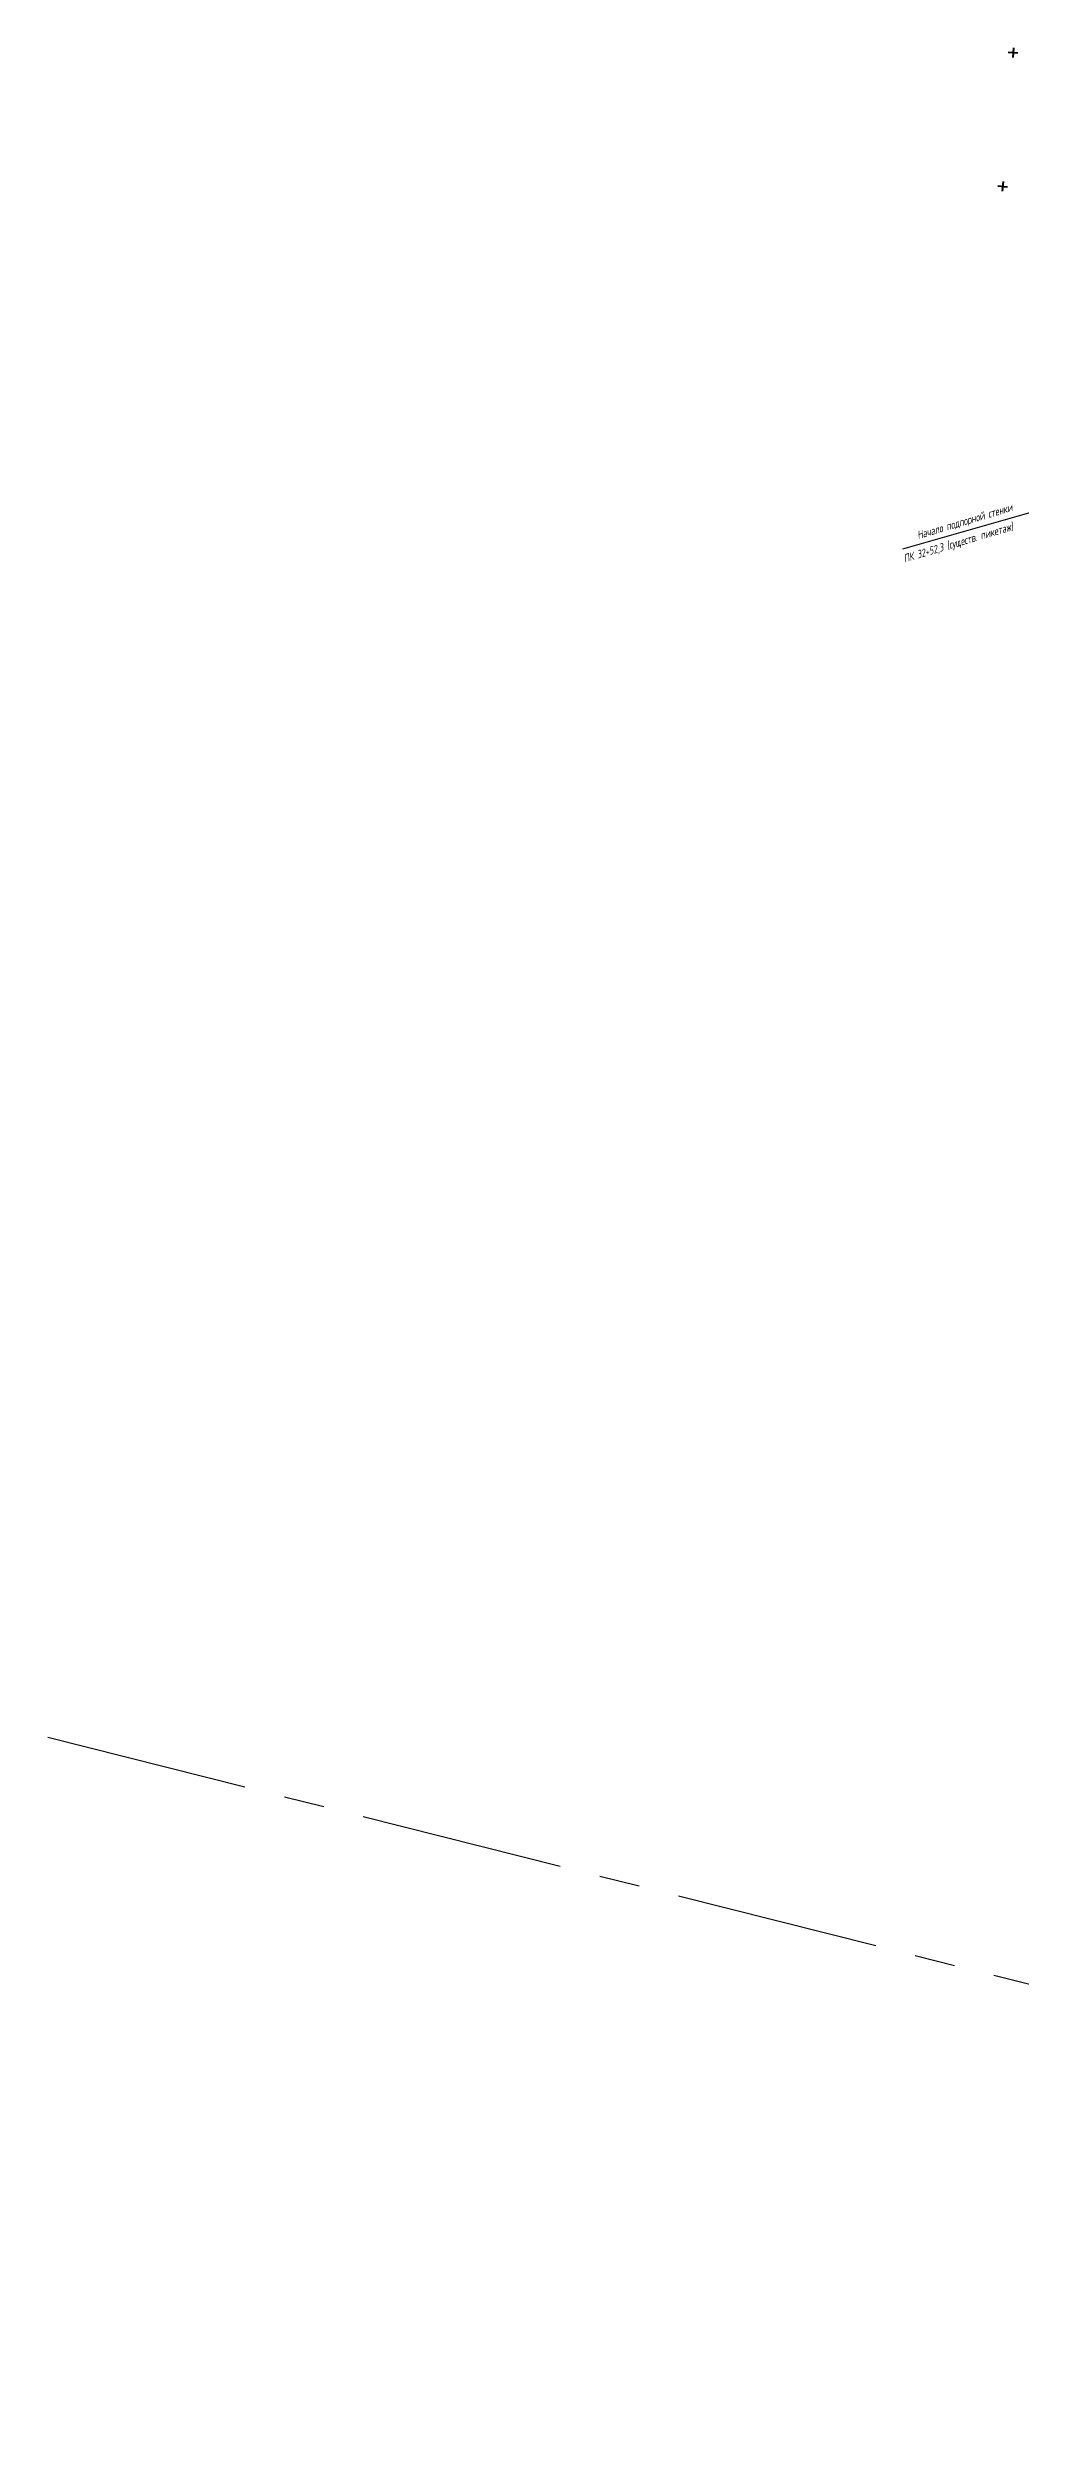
# Model space of a CAD drawing. Extents: x 12383 to 12899, y 7342 to 8067.
# Drawn here: x 12383.4 to 12535.3, y 7693.6 to 8067 of the extents above; entities that cross this region are included whole.
import ezdxf

# ---------------------------------------------------------------- set-up
doc = ezdxf.new("R2010")
doc.units = 0
doc.linetypes.add('ACAD_ISO04W100', pattern=[30, 24, -3, 0, -3])
doc.linetypes.add('CENTER', pattern=[50.8, 31.75, -6.35, 6.35, -6.35])
for name, color, linetype, lineweight in [('Искусственные сооруж. с прод.', 171, 'ACAD_ISO04W100', 30), ('Кресты', 1, 'Continuous', 40), ('Подпорные стенки', 1, 'Continuous', 50)]:
    doc.layers.add(name, color=color, linetype=linetype, lineweight=lineweight)
doc.styles.add('СПДС_2.5', font='spds.shx', dxfattribs={"width": 0.9, "oblique": 15, "height": 2.5})

msp = doc.modelspace()

# ---------------------------------------------------------------- linework, layer by layer
at = {"color": 30, "linetype": 'CENTER'}
msp.add_line((12383.383, 7803.137), (12818.491, 7693.633), dxfattribs=at)
at = {"layer": 'Кресты', "color": 30}
for points in [[(12533.403, 8066.32), (12534.898, 8066.204)], [(12534.209, 8067.009), (12534.093, 8065.514)], [(12531.783, 8045.43), (12533.278, 8045.315)], [(12532.588, 8046.12), (12532.472, 8044.625)]]:
    msp.add_lwpolyline(points, dxfattribs=at)
at = {"layer": 'Подпорные стенки', "color": 30, "lineweight": 30}
msp.add_line((12516.923, 7988.746), (12548.452, 7997.736), dxfattribs=at)

# ---------------------------------------------------------------- texts
at = {"layer": 'Искусственные сооруж. с прод.', "color": 30, "style": 'СПДС_2.5', "oblique": 15, "width": 0.9}
for s, p in [('Начало подпорной стенки', (12519.34, 7990.247, 10)), ('ПК 32+52,3 (существ. пикетаж)', (12517.249, 7986.601, 10))]:
    msp.add_text(s, height=1.25, rotation=16.69997, dxfattribs=at).set_placement(p)

doc.saveas('drawing.dxf')
